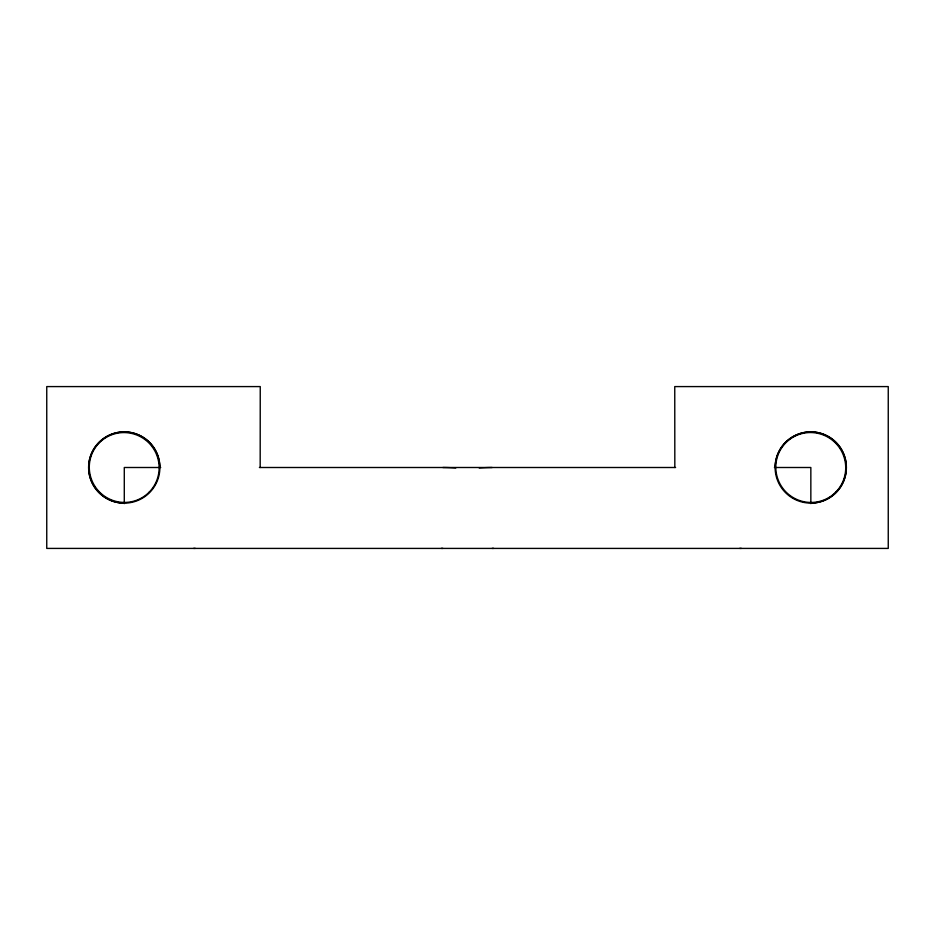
<?xml version="1.0" encoding="UTF-8"?>
<svg xmlns="http://www.w3.org/2000/svg" width="935" height="935" viewBox="0 0 935 935"><rect width="100%" height="100%" fill="white"/><g stroke="black" fill="none" stroke-linecap="round" stroke-linejoin="round"><path stroke-width="1.4" d="M160.703 467.5L124.285 467.5L124.285 503.626M259.404 467.5L675.596 467.5M774.425 467.5L810.844 467.5L810.844 503.626M674.825 467.5L674.754 386.587L888.25 386.587L888.25 548.413L46.75 548.413L46.75 386.587L260.246 386.587L260.175 467.5M775.185 467.5A35.6 35.6 0 0 1 810.785 431.9A35.6 35.6 0 0 1 846.385 467.5A35.6 35.6 0 0 1 810.785 503.1M124.273 503.1A35.6 35.6 0 0 1 88.673 467.5A35.6 35.6 0 0 1 124.273 431.9A35.6 35.6 0 0 1 159.885 467.5A35.6 35.6 0 0 1 106.415 498.332A35.6 35.6 0 0 1 106.415 436.668A35.6 35.6 0 0 1 159.815 467.5M442.863 467.512A35.203 3.565 5.9 0 1 455.777 467.991M442.863 548.389A35.203 3.565 -5.9 0 1 441.367 548.377M195.263 548.377A35.203 3.565 -5.9 0 1 193.65 548.389M479.223 467.991A35.203 3.565 -5.9 0 1 492.137 467.512M493.633 548.377A35.203 3.565 5.9 0 1 492.137 548.389M741.35 548.389A35.203 3.565 5.9 0 1 739.737 548.377M792.693 498.191A35.6 35.6 0 0 0 846.327 467.769A35.6 35.6 0 0 0 793.16 436.528A35.6 35.6 0 0 0 792.693 498.191M835.598 492.313A35.214 34.829 45 0 0 835.411 442.874A35.214 34.829 45 0 0 785.903 442.687A35.214 34.829 45 0 0 786.101 492.126A35.214 34.829 45 0 0 835.598 492.313M149.027 492.313A35.214 34.829 45 0 0 148.84 442.874A35.214 34.829 45 0 0 99.402 442.687A35.214 34.829 45 0 0 99.589 492.126A35.214 34.829 45 0 0 149.027 492.313"/></g></svg>
